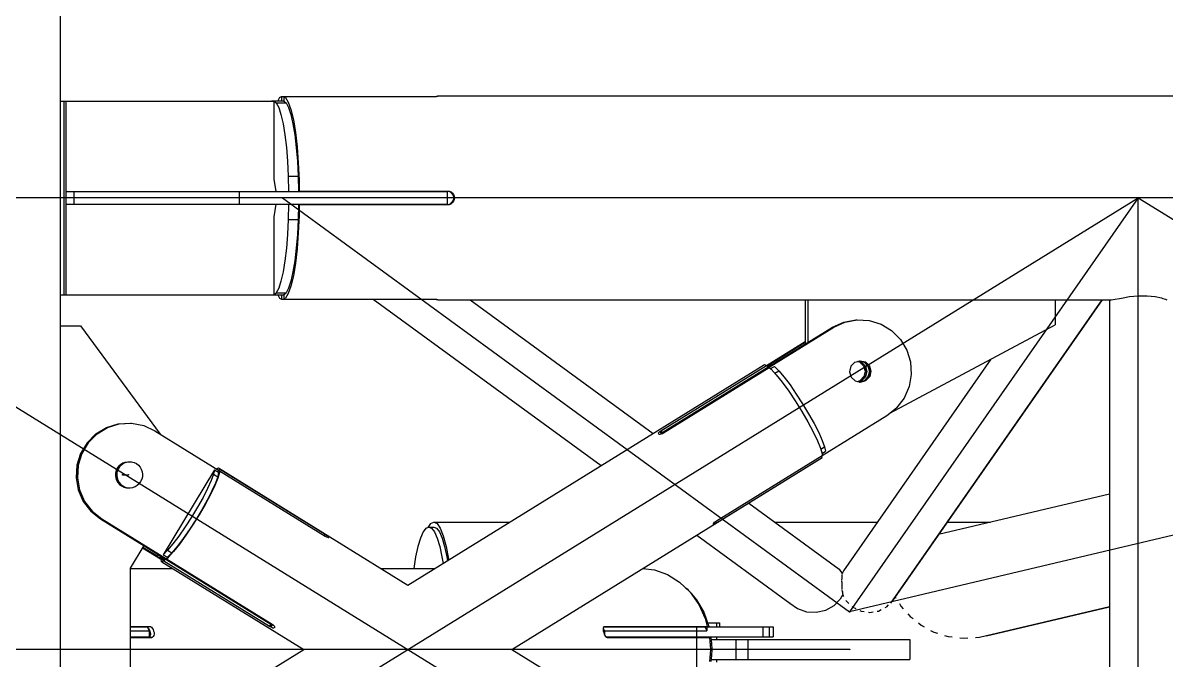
# Model space of a CAD drawing. Header units: millimetres. Extents: x 150209.93 to 150215.05, y 136675.65 to 136679.93.
# Drawn here: x 150213.62823 to 150213.67378, y 136677.7944 to 136677.81981 of the extents above; entities that cross this region are included whole.
import ezdxf

# ---------------------------------------------------------------- set-up
doc = ezdxf.new("R2010")
doc.units = ezdxf.units.MM
doc.header["$LTSCALE"] = 0.25
doc.linetypes.add('CENTER', pattern=[50.8, 31.75, -6.35, 6.35, -6.35])
doc.linetypes.add('XKITLINE00', pattern=[0])

# ---------------------------------------------------------------- blocks, each defined once
blk = doc.blocks.new('çatıı')
at = {"color": 8, "linetype": 'XKITLINE00'}
for p, q in [((23506.2, 11020.27), (23506.2, 10620.27)), ((23548.29, 10929.57), (23548.36, 10929.63)), ((23548.29, 10929.57), (23548.36, 10929.63)), ((23548.36, 10929.63), (23548.36, 10929.57)), ((23548.36, 10929.63), (23548.77, 10929.63)), ((23548.36, 10929.63), (23548.36, 10929.57)), ((23548.36, 10929.63), (23548.77, 10929.63)), ((23548.77, 10929.63), (23550.74, 10929.63)), ((23548.77, 10929.63), (23548.77, 10914.02)), ((23548.77, 10929.63), (23549.27, 10929.19)), ((23548.77, 10929.63), (23550.74, 10929.63)), ((23548.77, 10929.63), (23548.77, 10914.02)), ((23548.77, 10929.63), (23549.27, 10929.19)), ((23549.95, 10930.27), (23549.57, 10929.63)), ((23549.95, 10930.27), (23550.31, 10930.46)), ((23550.31, 10930.46), (23550.76, 10930.46)), ((23550.31, 10930.46), (23550.31, 10929.63)), ((23550.74, 10929.63), (23551.24, 10929.19)), ((23550.74, 10929.63), (23551.24, 10929.19)), ((23550.76, 10930.46), (23580.35, 10930.46)), ((23550.76, 10930.46), (23551.11, 10930.27)), ((23550.76, 10930.46), (23550.76, 10929.62)), ((23551.11, 10930.27), (23551.67, 10929.35)), ((23580.35, 10930.46), (23580.68, 10930.46)), ((23580.6, 10930.47), (23580.91, 10930.49)), ((23580.68, 10930.46), (23580.98, 10930.47)), ((23580.91, 10930.49), (23581.17, 10930.52)), ((23580.98, 10930.47), (23581.22, 10930.49)), ((23581.17, 10930.52), (23581.35, 10930.54)), ((23581.22, 10930.49), (23581.39, 10930.52)), ((23581.35, 10930.54), (23581.46, 10930.57)), ((23581.39, 10930.52), (23581.47, 10930.54)), ((23581.46, 10930.57), (23581.47, 10930.54)), ((23581.46, 10930.57), (24815.89, 10930.57)), ((23506.2, 10929.57), (23506.93, 10929.57)), ((23506.93, 10929.57), (23506.93, 10890.97)), ((23506.93, 10929.57), (23507.34, 10929.57)), ((23506.93, 10929.57), (23506.93, 10890.97)), ((23506.93, 10929.57), (23548.77, 10929.57)), ((23507.34, 10929.57), (23507.34, 10890.97)), ((23507.34, 10929.57), (23548.77, 10929.57)), ((23507.34, 10929.57), (23507.34, 10890.97)), ((23549.27, 10929.19), (23551.24, 10929.19)), ((23549.27, 10929.19), (23549.76, 10928.26)), ((23549.27, 10929.19), (23551.24, 10929.19)), ((23549.27, 10929.19), (23549.76, 10928.26)), ((23549.76, 10928.26), (23550.21, 10926.86)), ((23549.76, 10928.26), (23550.21, 10926.86)), ((23551.24, 10929.19), (23551.73, 10928.26)), ((23551.24, 10929.19), (23551.73, 10928.26)), ((23551.67, 10929.35), (23552.2, 10927.85)), ((23551.73, 10928.26), (23552.19, 10926.86)), ((23551.73, 10928.26), (23552.19, 10926.86)), ((23552.2, 10927.85), (23552.68, 10925.83)), ((23550.21, 10926.86), (23550.63, 10925.05)), ((23550.21, 10926.86), (23550.63, 10925.05)), ((23550.63, 10925.05), (23550.99, 10922.85)), ((23550.63, 10925.05), (23550.99, 10922.85)), ((23552.19, 10926.86), (23552.6, 10925.05)), ((23552.19, 10926.86), (23552.6, 10925.05)), ((23552.6, 10925.05), (23552.96, 10922.85)), ((23552.6, 10925.05), (23552.96, 10922.85)), ((23552.68, 10925.83), (23553.09, 10923.32)), ((23550.99, 10922.85), (23551.29, 10920.33)), ((23550.99, 10922.85), (23551.29, 10920.33)), ((23552.96, 10922.85), (23553.26, 10920.33)), ((23552.96, 10922.85), (23553.26, 10920.33)), ((23553.09, 10923.32), (23553.42, 10920.42)), ((23551.29, 10920.33), (23551.52, 10917.56)), ((23551.29, 10920.33), (23551.52, 10917.56)), ((23553.26, 10920.33), (23553.49, 10917.56)), ((23553.26, 10920.33), (23553.49, 10917.56)), ((23553.42, 10920.42), (23553.67, 10917.22)), ((23551.52, 10917.56), (23551.67, 10914.6)), ((23551.52, 10917.56), (23551.67, 10914.6)), ((23553.49, 10917.56), (23553.64, 10914.6)), ((23553.49, 10917.56), (23553.64, 10914.6)), ((23553.67, 10917.22), (23553.82, 10913.8)), ((23548.77, 10914.02), (23549.18, 10911.52)), ((23548.77, 10914.02), (23549.18, 10911.52)), ((23551.67, 10914.6), (23553.64, 10914.6)), ((23551.67, 10914.6), (23551.74, 10911.52)), ((23551.67, 10914.6), (23553.64, 10914.6)), ((23551.67, 10914.6), (23551.74, 10911.52)), ((23553.64, 10914.6), (23553.72, 10911.52)), ((23553.64, 10914.6), (23553.72, 10911.52)), ((23553.82, 10913.8), (23553.85, 10911.62)), ((23507.34, 10911.52), (23551.73, 10911.52)), ((23507.34, 10911.52), (23507.34, 10909.02)), ((23507.34, 10911.52), (23551.73, 10911.52)), ((23507.34, 10911.52), (23507.34, 10909.02)), ((23508.98, 10911.52), (23508.98, 10909.02)), ((23508.98, 10911.52), (23508.98, 10909.02)), ((23541.87, 10911.52), (23541.87, 10909.02)), ((23541.87, 10911.52), (23541.87, 10909.02)), ((23551.73, 10911.52), (23553.72, 10911.52)), ((23551.73, 10911.52), (23553.72, 10911.52)), ((23553.71, 10911.62), (23583.44, 10911.62)), ((23553.72, 10911.52), (23583.3, 10911.52)), ((23553.72, 10911.52), (23583.3, 10911.52)), ((23555.47, 10911.62), (23555.5, 10911.52)), ((23555.87, 10911.62), (23555.9, 10911.52)), ((23580.33, 10911.62), (23580.33, 10911.52)), ((23580.33, 10911.62), (23580.33, 10911.52)), ((23583.25, 10911.62), (23583.59, 10911.58)), ((23583.3, 10911.52), (23583.3, 10909.02)), ((23583.3, 10911.52), (23583.3, 10909.02)), ((23583.44, 10911.62), (23583.79, 10911.58)), ((23583.59, 10911.58), (23583.79, 10911.58)), ((23583.59, 10911.58), (23583.92, 10911.44)), ((23583.79, 10911.58), (23584.11, 10911.44)), ((23583.92, 10911.44), (23584.2, 10911.23)), ((23584.11, 10911.44), (23584.39, 10911.23)), ((23583.59, 10908.97), (23583.92, 10909.11)), ((23583.79, 10908.97), (23584.11, 10909.11)), ((23583.92, 10909.11), (23584.2, 10909.32)), ((23584.11, 10909.11), (23584.39, 10909.32)), ((23584.2, 10911.23), (23584.41, 10910.95)), ((23584.41, 10909.6), (23584.2, 10909.32)), ((23584.39, 10911.23), (23584.61, 10910.95)), ((23584.61, 10909.6), (23584.39, 10909.32)), ((23584.41, 10910.95), (23584.55, 10910.62)), ((23584.55, 10909.93), (23584.41, 10909.6)), ((23584.55, 10910.62), (23584.6, 10910.27)), ((23584.6, 10910.27), (23584.55, 10909.93)), ((23584.61, 10910.95), (23584.74, 10910.62)), ((23584.74, 10909.93), (23584.61, 10909.6)), ((23584.74, 10910.62), (23584.79, 10910.27)), ((23584.79, 10910.27), (23584.74, 10909.93)), ((23507.34, 10909.02), (23551.73, 10909.02)), ((23507.34, 10909.02), (23551.73, 10909.02)), ((23549.18, 10909.02), (23548.77, 10906.52)), ((23549.18, 10909.02), (23548.77, 10906.52)), ((23551.74, 10909.02), (23551.67, 10905.95)), ((23551.74, 10909.02), (23551.67, 10905.95)), ((23551.73, 10909.02), (23551.74, 10909.02)), ((23551.73, 10909.02), (23551.74, 10909.02)), ((23551.74, 10909.02), (23553.72, 10909.02)), ((23551.74, 10909.02), (23553.72, 10909.02)), ((23553.72, 10909.02), (23553.64, 10905.95)), ((23553.72, 10909.02), (23553.64, 10905.95)), ((23553.71, 10908.92), (23583.44, 10908.92)), ((23553.72, 10909.02), (23583.3, 10909.02)), ((23553.72, 10909.02), (23583.3, 10909.02)), ((23553.85, 10908.92), (23553.82, 10906.75)), ((23555.32, 10909.02), (23555.29, 10908.92)), ((23555.71, 10909.02), (23555.68, 10908.92)), ((23580.33, 10909.02), (23580.33, 10908.92)), ((23580.33, 10909.02), (23580.33, 10908.92)), ((23583.25, 10908.92), (23583.59, 10908.97)), ((23583.44, 10908.92), (23583.79, 10908.97)), ((23583.59, 10908.97), (23583.79, 10908.97)), ((23548.77, 10906.52), (23548.77, 10890.92)), ((23548.77, 10906.52), (23548.77, 10890.92)), ((23551.67, 10905.95), (23551.52, 10902.99)), ((23551.67, 10905.95), (23551.52, 10902.99)), ((23551.67, 10905.95), (23553.64, 10905.95)), ((23551.67, 10905.95), (23553.64, 10905.95)), ((23553.64, 10905.95), (23553.49, 10902.99)), ((23553.64, 10905.95), (23553.49, 10902.99)), ((23553.82, 10906.75), (23553.67, 10903.33)), ((23551.52, 10902.99), (23551.29, 10900.22)), ((23551.52, 10902.99), (23551.29, 10900.22)), ((23553.49, 10902.99), (23553.26, 10900.22)), ((23553.49, 10902.99), (23553.26, 10900.22)), ((23553.67, 10903.33), (23553.42, 10900.12)), ((23551.29, 10900.22), (23550.99, 10897.7)), ((23551.29, 10900.22), (23550.99, 10897.7)), ((23553.26, 10900.22), (23552.96, 10897.7)), ((23553.26, 10900.22), (23552.96, 10897.7)), ((23553.42, 10900.12), (23553.09, 10897.23)), ((23550.63, 10895.5), (23550.21, 10893.69)), ((23550.63, 10895.5), (23550.21, 10893.69)), ((23550.99, 10897.7), (23550.63, 10895.5)), ((23550.99, 10897.7), (23550.63, 10895.5)), ((23552.6, 10895.5), (23552.19, 10893.69)), ((23552.6, 10895.5), (23552.19, 10893.69)), ((23552.96, 10897.7), (23552.6, 10895.5)), ((23552.96, 10897.7), (23552.6, 10895.5)), ((23553.09, 10897.23), (23552.68, 10894.72)), ((23550.21, 10893.69), (23549.76, 10892.29)), ((23550.21, 10893.69), (23549.76, 10892.29)), ((23552.19, 10893.69), (23551.73, 10892.29)), ((23552.19, 10893.69), (23551.73, 10892.29)), ((23552.68, 10894.72), (23552.2, 10892.69)), ((23506.2, 10890.97), (23506.93, 10890.97)), ((23506.93, 10890.97), (23507.34, 10890.97)), ((23506.93, 10890.97), (23548.77, 10890.97)), ((23507.34, 10890.97), (23548.77, 10890.97)), ((23548.29, 10890.97), (23548.36, 10890.92)), ((23548.29, 10890.97), (23548.36, 10890.92)), ((23548.36, 10890.97), (23548.36, 10890.92)), ((23548.36, 10890.97), (23548.36, 10890.92)), ((23548.36, 10890.92), (23548.77, 10890.92)), ((23548.36, 10890.92), (23548.77, 10890.92)), ((23548.77, 10890.92), (23549.27, 10891.36)), ((23548.77, 10890.92), (23549.27, 10891.36)), ((23548.77, 10890.92), (23550.74, 10890.92)), ((23548.77, 10890.92), (23550.74, 10890.92)), ((23549.76, 10892.29), (23549.27, 10891.36)), ((23549.76, 10892.29), (23549.27, 10891.36)), ((23549.27, 10891.36), (23551.24, 10891.36)), ((23549.27, 10891.36), (23551.24, 10891.36)), ((23549.57, 10890.92), (23549.95, 10890.28)), ((23550.31, 10890.92), (23550.31, 10890.09)), ((23550.74, 10890.92), (23551.24, 10891.36)), ((23550.74, 10890.92), (23551.24, 10891.36)), ((23550.76, 10890.93), (23550.76, 10890.09)), ((23551.67, 10891.2), (23551.11, 10890.28)), ((23551.73, 10892.29), (23551.24, 10891.36)), ((23551.73, 10892.29), (23551.24, 10891.36)), ((23552.2, 10892.69), (23551.67, 10891.2)), ((23549.95, 10890.28), (23550.31, 10890.09)), ((23550.31, 10890.09), (23550.76, 10890.09)), ((23550.76, 10890.09), (23551.11, 10890.28)), ((23550.76, 10890.09), (23580.35, 10890.09)), ((23568.61, 10890.09), (23614.02, 10856.94)), ((23568.61, 10890.09), (23614.02, 10856.94)), ((23580.35, 10890.09), (23580.68, 10890.09)), ((23580.6, 10890.08), (23580.91, 10890.06)), ((23580.68, 10890.09), (23580.98, 10890.08)), ((23580.91, 10890.06), (23581.17, 10890.03)), ((23580.98, 10890.08), (23581.22, 10890.06)), ((23581.17, 10890.03), (23581.35, 10890.01)), ((23581.22, 10890.06), (23581.39, 10890.03)), ((23581.35, 10890.01), (23581.46, 10889.97)), ((23581.39, 10890.03), (23581.47, 10890.01)), ((23581.47, 10890.01), (23581.46, 10889.97)), ((23581.46, 10889.97), (23654.89, 10889.97)), ((23587.89, 10889.97), (23624.37, 10863.34)), ((23587.89, 10889.97), (23624.37, 10863.34)), ((23654.64, 10889.97), (23654.64, 10881.1)), ((23654.89, 10889.97), (23655.14, 10889.97)), ((23655.14, 10889.97), (23704.46, 10889.98)), ((23655.14, 10889.97), (23655.14, 10881.41)), ((23713.76, 10889.97), (23671.64, 10829.52)), ((23713.79, 10889.97), (23671.94, 10829.91)), ((23704.46, 10889.98), (23704.46, 10884.98)), ((23704.46, 10889.97), (23715.43, 10889.97)), ((23715.28, 10889.97), (23715.28, 10750.57)), ((23715.28, 10889.96), (23715.28, 10750.59)), ((23715.28, 10889.96), (23715.43, 10889.87)), ((23715.43, 10889.87), (23715.56, 10889.95)), ((23715.56, 10889.95), (23716.37, 10890.1)), ((23716.37, 10890.1), (23717.24, 10890.18)), ((23717.24, 10890.18), (23717.63, 10890.31)), ((23717.63, 10890.31), (23719.22, 10890.59)), ((23719.22, 10890.59), (23720.98, 10890.74)), ((23720.98, 10890.74), (23722.74, 10890.75)), ((23722.74, 10890.75), (23724.33, 10890.6)), ((23724.33, 10890.6), (23725.59, 10890.32)), ((23725.59, 10890.32), (23725.89, 10890.18)), ((23725.89, 10890.18), (23726.4, 10890.1)), ((23726.4, 10890.1), (23726.68, 10889.96)), ((23506.2, 10884.78), (23510.3, 10884.78)), ((23510.3, 10884.78), (23526.17, 10863.2)), ((23626.15, 10863.48), (23660.09, 10884.47)), ((23647.45, 10876.5), (23660.33, 10884.47)), ((23660.09, 10884.47), (23662.31, 10885.5)), ((23660.09, 10884.47), (23660.33, 10884.47)), ((23660.33, 10884.47), (23662.56, 10885.5)), ((23662.31, 10885.5), (23664.72, 10885.95)), ((23662.31, 10885.5), (23662.56, 10885.5)), ((23662.56, 10885.5), (23664.97, 10885.95)), ((23664.72, 10885.95), (23664.97, 10885.95)), ((23664.97, 10885.95), (23667.41, 10885.81)), ((23667.41, 10885.81), (23669.76, 10885.08)), ((23669.76, 10885.08), (23671.86, 10883.81)), ((23671.49, 10867.34), (23704.46, 10884.98)), ((23671.86, 10883.81), (23673.6, 10882.06)), ((23673.6, 10882.06), (23674.87, 10879.94)), ((23646.93, 10876.89), (23654.64, 10881.66)), ((23647.7, 10877.21), (23654.64, 10881.51)), ((23674.87, 10879.94), (23675.61, 10877.57)), ((23647.45, 10877.2), (23647.59, 10877.23)), ((23647.59, 10877.23), (23647.77, 10877.2)), ((23691.63, 10878.12), (23662.24, 10835.93)), ((23664.52, 10877.51), (23663.76, 10876.7)), ((23664.52, 10877.51), (23665.57, 10877.82)), ((23665.05, 10877.67), (23665.49, 10877.56)), ((23665.16, 10877.7), (23665.74, 10877.56)), ((23665.21, 10877.72), (23665.86, 10877.54)), ((23665.44, 10877.79), (23666.36, 10877.54)), ((23665.46, 10877.79), (23666.39, 10877.56)), ((23665.49, 10877.56), (23666.28, 10876.79)), ((23665.57, 10877.82), (23666.64, 10877.56)), ((23665.74, 10877.56), (23666.53, 10876.79)), ((23665.86, 10877.54), (23666.64, 10876.75)), ((23666.36, 10877.54), (23667.13, 10876.75)), ((23666.39, 10877.56), (23667.19, 10876.79)), ((23666.64, 10877.56), (23667.43, 10876.79)), ((23675.61, 10877.57), (23675.77, 10875.1)), ((23575.49, 10833.1), (23646.54, 10877.05)), ((23625.91, 10863.85), (23646.96, 10876.87)), ((23626.28, 10863.48), (23647.33, 10876.5)), ((23626.43, 10863.45), (23647.48, 10876.47)), ((23646.54, 10877.05), (23646.96, 10876.87)), ((23646.94, 10876.88), (23647.45, 10877.2)), ((23646.96, 10876.87), (23647.19, 10876.5)), ((23647.04, 10876.74), (23647.77, 10877.2)), ((23647.15, 10876.56), (23647.99, 10877.08)), ((23647.15, 10876.56), (23647.19, 10876.5)), ((23647.33, 10876.5), (23647.4, 10876.42)), ((23647.33, 10876.5), (23647.45, 10876.5)), ((23647.45, 10876.5), (23647.47, 10876.46)), ((23647.48, 10876.47), (23647.88, 10876.13)), ((23647.76, 10876.23), (23648.5, 10876.69)), ((23647.77, 10877.2), (23647.99, 10877.08)), ((23647.88, 10876.13), (23648.89, 10875.01)), ((23647.99, 10877.08), (23648.03, 10877.02)), ((23648.5, 10876.69), (23649.38, 10875.81)), ((23648.61, 10875.33), (23649.38, 10875.81)), ((23648.89, 10875.01), (23650.07, 10873.53)), ((23649.38, 10875.81), (23650.44, 10874.55)), ((23663.76, 10876.7), (23663.5, 10875.62)), ((23663.5, 10875.62), (23663.81, 10874.55)), ((23666.28, 10876.79), (23666.59, 10875.73)), ((23666.59, 10875.73), (23666.34, 10874.65)), ((23666.53, 10876.79), (23666.84, 10875.73)), ((23666.84, 10875.73), (23666.58, 10874.65)), ((23666.64, 10876.75), (23666.92, 10875.67)), ((23666.92, 10875.67), (23666.64, 10874.6)), ((23667.13, 10876.75), (23667.42, 10875.67)), ((23667.42, 10875.67), (23667.13, 10874.6)), ((23667.19, 10876.79), (23667.5, 10875.73)), ((23667.5, 10875.73), (23667.24, 10874.65)), ((23667.43, 10876.79), (23667.74, 10875.73)), ((23667.74, 10875.73), (23667.49, 10874.65)), ((23675.77, 10875.1), (23675.34, 10872.65)), ((23650.07, 10873.53), (23651.35, 10871.76)), ((23650.44, 10874.55), (23651.62, 10872.98)), ((23651.62, 10872.98), (23652.87, 10871.17)), ((23663.81, 10874.55), (23664.61, 10873.79)), ((23664.61, 10873.79), (23665.68, 10873.53)), ((23665.04, 10873.68), (23665.58, 10873.84)), ((23665.18, 10873.65), (23665.82, 10873.84)), ((23665.22, 10873.64), (23665.86, 10873.81)), ((23665.48, 10873.57), (23666.36, 10873.81)), ((23665.54, 10873.56), (23666.48, 10873.84)), ((23666.34, 10874.65), (23665.58, 10873.84)), ((23665.68, 10873.53), (23666.73, 10873.84)), ((23666.58, 10874.65), (23665.82, 10873.84)), ((23666.64, 10874.6), (23665.86, 10873.81)), ((23667.13, 10874.6), (23666.36, 10873.81)), ((23667.24, 10874.65), (23666.48, 10873.84)), ((23667.49, 10874.65), (23666.73, 10873.84)), ((23651.35, 10871.76), (23652.67, 10869.79)), ((23652.87, 10871.17), (23654.13, 10869.23)), ((23674.34, 10870.38), (23672.84, 10868.42)), ((23675.34, 10872.65), (23674.34, 10870.38)), ((23652.67, 10869.79), (23653.97, 10867.71)), ((23654.13, 10869.23), (23655.33, 10867.23)), ((23670.92, 10866.88), (23672.84, 10868.42)), ((23653.97, 10867.71), (23655.17, 10865.63)), ((23655.33, 10867.23), (23656.42, 10865.28)), ((23658.03, 10858.91), (23670.92, 10866.88)), ((23513.32, 10863.21), (23515.43, 10864.49)), ((23513.57, 10863.21), (23515.67, 10864.49)), ((23515.43, 10864.49), (23517.77, 10865.22)), ((23515.67, 10864.49), (23518.01, 10865.22)), ((23517.77, 10865.22), (23520.21, 10865.36)), ((23518.01, 10865.22), (23520.46, 10865.36)), ((23520.21, 10865.36), (23520.46, 10865.36)), ((23520.21, 10865.36), (23520.27, 10865.34)), ((23520.46, 10865.36), (23522.87, 10864.9)), ((23522.87, 10864.9), (23525.1, 10863.87)), ((23525.1, 10863.87), (23537.98, 10855.9)), ((23625.41, 10863.46), (23625.53, 10863.57)), ((23625.53, 10863.57), (23625.7, 10863.71)), ((23625.7, 10863.71), (23625.91, 10863.85)), ((23625.7, 10863.71), (23625.96, 10863.28)), ((23625.91, 10863.85), (23626.17, 10863.42)), ((23655.17, 10865.63), (23656.23, 10863.65)), ((23656.23, 10863.65), (23657.08, 10861.88)), ((23656.42, 10865.28), (23657.34, 10863.48)), ((23511.58, 10861.46), (23510.31, 10859.34)), ((23511.83, 10861.46), (23510.56, 10859.34)), ((23513.32, 10863.21), (23511.58, 10861.46)), ((23513.57, 10863.21), (23511.83, 10861.46)), ((23625.41, 10863.46), (23625.37, 10863.39)), ((23625.37, 10863.39), (23625.37, 10863.36)), ((23625.37, 10863.36), (23625.42, 10863.26)), ((23625.42, 10863.26), (23625.55, 10863.2)), ((23625.55, 10863.2), (23625.73, 10863.2)), ((23625.73, 10863.2), (23625.95, 10863.24)), ((23625.88, 10863.22), (23625.96, 10863.28)), ((23625.95, 10863.24), (23626.2, 10863.32)), ((23625.96, 10863.28), (23626.17, 10863.42)), ((23626.15, 10863.48), (23626.23, 10863.34)), ((23626.15, 10863.48), (23626.28, 10863.48)), ((23626.2, 10863.32), (23626.43, 10863.45)), ((23626.28, 10863.48), (23626.35, 10863.41)), ((23657.08, 10861.88), (23657.69, 10860.4)), ((23657.34, 10863.48), (23658.05, 10861.91)), ((23658.05, 10861.91), (23658.51, 10860.65)), ((23510.31, 10859.34), (23509.57, 10856.98)), ((23510.56, 10859.34), (23509.82, 10856.98)), ((23657.69, 10860.4), (23658.02, 10859.28)), ((23657.75, 10860.18), (23658.51, 10860.65)), ((23658, 10859.33), (23658.69, 10859.76)), ((23658.02, 10859.28), (23658.03, 10858.94)), ((23658.51, 10860.65), (23658.69, 10859.76)), ((23509.57, 10856.98), (23509.41, 10854.5)), ((23509.82, 10856.98), (23509.66, 10854.5)), ((23517.92, 10856.84), (23517.61, 10856.43)), ((23518.05, 10856.84), (23517.75, 10856.43)), ((23518.05, 10856.84), (23517.75, 10856.43)), ((23518.18, 10856.84), (23517.88, 10856.43)), ((23517.92, 10856.84), (23518.29, 10857.18)), ((23518.05, 10856.84), (23518.42, 10857.18)), ((23518.05, 10856.84), (23518.42, 10857.18)), ((23518.18, 10856.84), (23518.55, 10857.18)), ((23518.29, 10857.18), (23518.73, 10857.44)), ((23518.42, 10857.18), (23518.86, 10857.44)), ((23518.42, 10857.18), (23518.86, 10857.44)), ((23518.55, 10857.18), (23518.99, 10857.44)), ((23518.73, 10857.44), (23519.2, 10857.6)), ((23518.86, 10857.44), (23519.33, 10857.6)), ((23518.86, 10857.44), (23519.33, 10857.6)), ((23518.99, 10857.44), (23519.46, 10857.6)), ((23519.2, 10857.6), (23519.7, 10857.67)), ((23519.33, 10857.6), (23519.83, 10857.67)), ((23519.33, 10857.6), (23519.83, 10857.67)), ((23519.46, 10857.6), (23519.96, 10857.67)), ((23519.7, 10857.67), (23519.83, 10857.67)), ((23519.83, 10857.67), (23519.96, 10857.67)), ((23519.96, 10857.67), (23520.46, 10857.65)), ((23520.46, 10857.65), (23520.95, 10857.52)), ((23520.95, 10857.52), (23521.4, 10857.3)), ((23521.4, 10857.3), (23521.8, 10856.99)), ((23521.8, 10856.99), (23522.14, 10856.61)), ((23596.23, 10820.27), (23657.79, 10858.36)), ((23636.94, 10845.52), (23657.99, 10858.54)), ((23636.98, 10845.92), (23658.03, 10858.94)), ((23657.79, 10858.36), (23657.99, 10858.54)), ((23657.83, 10858.81), (23658.01, 10858.91)), ((23657.83, 10858.81), (23657.99, 10858.54)), ((23657.99, 10858.91), (23658.03, 10858.91)), ((23658.02, 10858.93), (23658.03, 10858.91)), ((23509.41, 10854.5), (23509.84, 10852.05)), ((23509.66, 10854.5), (23510.09, 10852.05)), ((23517.27, 10855.48), (23517.24, 10854.97)), ((23517.24, 10854.97), (23517.31, 10854.47)), ((23517.4, 10855.97), (23517.27, 10855.48)), ((23517.31, 10854.47), (23517.48, 10853.98)), ((23517.4, 10855.48), (23517.37, 10854.97)), ((23517.4, 10855.48), (23517.37, 10854.97)), ((23517.37, 10854.97), (23517.44, 10854.47)), ((23517.37, 10854.97), (23517.44, 10854.47)), ((23517.61, 10856.43), (23517.4, 10855.97)), ((23517.53, 10855.97), (23517.4, 10855.48)), ((23517.53, 10855.97), (23517.4, 10855.48)), ((23517.44, 10854.47), (23517.61, 10853.98)), ((23517.44, 10854.47), (23517.61, 10853.98)), ((23517.53, 10855.48), (23517.5, 10854.97)), ((23517.5, 10854.97), (23517.57, 10854.47)), ((23517.75, 10856.43), (23517.53, 10855.97)), ((23517.75, 10856.43), (23517.53, 10855.97)), ((23517.66, 10855.97), (23517.53, 10855.48)), ((23517.57, 10854.47), (23517.74, 10853.98)), ((23517.61, 10856.43), (23517.75, 10856.43)), ((23517.88, 10856.43), (23517.66, 10855.97)), ((23517.75, 10856.43), (23517.88, 10856.43)), ((23522.14, 10856.61), (23522.39, 10856.17)), ((23522.39, 10856.17), (23522.56, 10855.69)), ((23522.6, 10854.68), (23522.47, 10854.18)), ((23522.56, 10855.69), (23522.63, 10855.18)), ((23522.63, 10855.18), (23522.6, 10854.68)), ((23536.96, 10856.09), (23526.77, 10839.16)), ((23536.77, 10855.21), (23536.31, 10853.95)), ((23536.96, 10856.09), (23536.77, 10855.21)), ((23536.77, 10855.21), (23537.61, 10854.69)), ((23536.96, 10856.09), (23537.8, 10855.57)), ((23537.61, 10854.69), (23537.15, 10853.43)), ((23537.35, 10856.29), (23537.74, 10856.45)), ((23537.8, 10855.57), (23537.61, 10854.69)), ((23537.96, 10855.53), (23537.63, 10854.42)), ((23537.74, 10856.45), (23537.94, 10856.27)), ((23537.74, 10856.45), (23575.49, 10833.1)), ((23537.94, 10856.27), (23537.79, 10856.02)), ((23537.98, 10855.9), (23537.79, 10855.58)), ((23537.98, 10855.87), (23537.8, 10855.57)), ((23537.94, 10856.27), (23558.99, 10843.25)), ((23537.98, 10855.87), (23537.96, 10855.53)), ((23537.98, 10855.87), (23559.03, 10842.85)), ((23517.48, 10853.98), (23517.73, 10853.54)), ((23517.61, 10853.98), (23517.86, 10853.54)), ((23517.61, 10853.98), (23517.86, 10853.54)), ((23517.73, 10853.54), (23518.07, 10853.16)), ((23517.74, 10853.98), (23517.99, 10853.54)), ((23517.86, 10853.54), (23518.2, 10853.16)), ((23517.86, 10853.54), (23518.2, 10853.16)), ((23517.99, 10853.54), (23518.33, 10853.16)), ((23518.07, 10853.16), (23518.47, 10852.86)), ((23518.2, 10853.16), (23518.6, 10852.86)), ((23518.2, 10853.16), (23518.6, 10852.86)), ((23518.33, 10853.16), (23518.73, 10852.86)), ((23518.47, 10852.86), (23518.6, 10852.86)), ((23518.47, 10852.86), (23518.92, 10852.64)), ((23518.6, 10852.86), (23519.05, 10852.64)), ((23518.6, 10852.86), (23519.05, 10852.64)), ((23518.6, 10852.86), (23518.73, 10852.86)), ((23518.73, 10852.86), (23519.18, 10852.64)), ((23518.92, 10852.64), (23519.41, 10852.51)), ((23519.05, 10852.64), (23519.54, 10852.51)), ((23519.05, 10852.64), (23519.54, 10852.51)), ((23519.18, 10852.64), (23519.67, 10852.51)), ((23519.41, 10852.51), (23519.91, 10852.48)), ((23519.54, 10852.51), (23520.04, 10852.48)), ((23519.54, 10852.51), (23520.04, 10852.48)), ((23519.67, 10852.51), (23520.17, 10852.48)), ((23519.91, 10852.48), (23520.04, 10852.48)), ((23519.91, 10852.48), (23519.95, 10852.48)), ((23520.04, 10852.48), (23520.08, 10852.48)), ((23520.04, 10852.48), (23520.08, 10852.48)), ((23520.04, 10852.48), (23520.17, 10852.48)), ((23520.17, 10852.48), (23520.67, 10852.55)), ((23520.67, 10852.55), (23521.14, 10852.72)), ((23521.14, 10852.72), (23521.58, 10852.98)), ((23521.58, 10852.98), (23521.95, 10853.32)), ((23522.26, 10853.72), (23521.95, 10853.32)), ((23522.47, 10854.18), (23522.26, 10853.72)), ((23535.6, 10852.38), (23534.68, 10850.58)), ((23536.31, 10853.95), (23535.6, 10852.38)), ((23537.03, 10852.94), (23536.17, 10851.16)), ((23537.15, 10853.43), (23536.44, 10851.86)), ((23537.63, 10854.42), (23537.03, 10852.94)), ((23509.84, 10852.05), (23510.84, 10849.78)), ((23510.09, 10852.05), (23511.09, 10849.78)), ((23534.68, 10850.58), (23533.59, 10848.63)), ((23535.52, 10850.05), (23534.44, 10848.11)), ((23536.17, 10851.16), (23535.12, 10849.19)), ((23536.44, 10851.86), (23535.52, 10850.05)), ((23681.21, 10843.22), (23715.28, 10851.29)), ((23510.84, 10849.78), (23512.34, 10847.82)), ((23511.09, 10849.78), (23512.59, 10847.82)), ((23512.34, 10847.82), (23512.59, 10847.82)), ((23512.34, 10847.82), (23514.26, 10846.28)), ((23512.59, 10847.82), (23514.51, 10846.28)), ((23533.59, 10848.63), (23532.39, 10846.63)), ((23534.44, 10848.11), (23533.23, 10846.11)), ((23535.12, 10849.19), (23533.91, 10847.11)), ((23643.39, 10849.45), (23661.44, 10836.26)), ((23643.39, 10849.45), (23661.39, 10836.3)), ((23514.26, 10846.28), (23514.51, 10846.28)), ((23514.26, 10846.28), (23548.2, 10825.29)), ((23514.51, 10846.28), (23527.39, 10838.32)), ((23532.39, 10846.63), (23531.13, 10844.68)), ((23533.23, 10846.11), (23531.98, 10844.16)), ((23533.91, 10847.11), (23532.61, 10845.03)), ((23579.99, 10845.36), (23579.46, 10844.59)), ((23579.99, 10845.36), (23580.65, 10845.67)), ((23580.65, 10845.67), (23581.3, 10845.36)), ((23580.65, 10845.67), (23595.81, 10845.67)), ((23581.3, 10845.36), (23581.93, 10844.43)), ((23636.41, 10845.46), (23636.31, 10845.32)), ((23636.41, 10845.46), (23636.56, 10845.61)), ((23636.54, 10845.27), (23636.73, 10845.39)), ((23636.56, 10845.61), (23636.76, 10845.77)), ((23636.58, 10845.62), (23636.72, 10845.4)), ((23636.73, 10845.39), (23636.94, 10845.52)), ((23636.76, 10845.77), (23636.98, 10845.92)), ((23636.78, 10845.78), (23636.94, 10845.53)), ((23648.55, 10845.67), (23669.03, 10845.67)), ((23682.92, 10845.67), (23691.58, 10845.67)), ((23531.13, 10844.68), (23529.88, 10842.88)), ((23531.29, 10843.05), (23530.01, 10841.28)), ((23531.98, 10844.16), (23530.72, 10842.36)), ((23532.61, 10845.03), (23531.29, 10843.05)), ((23558.98, 10843.24), (23558.83, 10842.98)), ((23558.99, 10843.25), (23559.22, 10843.11)), ((23559.21, 10843.1), (23559.05, 10842.84)), ((23559.22, 10843.11), (23559.43, 10842.97)), ((23578.53, 10843.69), (23577.99, 10842.47)), ((23578.53, 10843.69), (23577.99, 10842.47)), ((23579.09, 10844.43), (23578.53, 10843.69)), ((23579.09, 10844.43), (23578.53, 10843.69)), ((23579.09, 10844.43), (23579.66, 10844.67)), ((23579.09, 10844.43), (23579.66, 10844.67)), ((23579.66, 10844.67), (23580.65, 10844.67)), ((23579.66, 10844.67), (23580.23, 10844.43)), ((23579.66, 10844.67), (23580.23, 10844.43)), ((23579.66, 10844.67), (23580.65, 10844.67)), ((23580.23, 10844.43), (23580.79, 10843.69)), ((23580.23, 10844.43), (23580.79, 10843.69)), ((23580.65, 10844.67), (23581.22, 10844.43)), ((23580.65, 10844.67), (23581.22, 10844.43)), ((23580.79, 10843.69), (23581.32, 10842.47)), ((23580.79, 10843.69), (23581.32, 10842.47)), ((23581.22, 10844.43), (23581.77, 10843.69)), ((23581.22, 10844.43), (23581.77, 10843.69)), ((23581.77, 10843.69), (23582.31, 10842.47)), ((23581.77, 10843.69), (23582.31, 10842.47)), ((23581.93, 10844.43), (23582.54, 10842.91)), ((23636.31, 10845.32), (23636.28, 10845.22)), ((23636.28, 10845.22), (23636.32, 10845.16)), ((23636.32, 10845.16), (23636.34, 10845.16)), ((23636.34, 10845.16), (23636.4, 10845.19)), ((23636.4, 10845.19), (23636.54, 10845.27)), ((23522.88, 10840.96), (23520.17, 10836.45)), ((23528.7, 10841.31), (23527.64, 10840.05)), ((23529.54, 10840.79), (23528.49, 10839.53)), ((23529.88, 10842.88), (23528.7, 10841.31)), ((23530.01, 10841.28), (23528.83, 10839.8)), ((23530.72, 10842.36), (23529.54, 10840.79)), ((23559.03, 10842.85), (23559.25, 10842.73)), ((23559.25, 10842.73), (23559.45, 10842.64)), ((23559.43, 10842.97), (23559.61, 10842.86)), ((23559.45, 10842.64), (23559.61, 10842.6)), ((23559.61, 10842.86), (23559.71, 10842.79)), ((23559.61, 10842.6), (23559.72, 10842.61)), ((23559.71, 10842.79), (23559.73, 10842.76)), ((23559.76, 10842.66), (23559.72, 10842.61)), ((23559.73, 10842.76), (23559.76, 10842.66)), ((23577.49, 10840.8), (23577.03, 10838.72)), ((23577.49, 10840.8), (23577.03, 10838.71)), ((23577.99, 10842.47), (23577.49, 10840.8)), ((23577.99, 10842.47), (23577.49, 10840.8)), ((23581.32, 10842.47), (23581.83, 10840.8)), ((23581.32, 10842.47), (23581.83, 10840.8)), ((23581.83, 10840.8), (23582.28, 10838.72)), ((23581.83, 10840.8), (23582.28, 10838.71)), ((23582.31, 10842.47), (23582.81, 10840.8)), ((23582.31, 10842.47), (23582.81, 10840.8)), ((23582.54, 10842.91), (23583.1, 10840.82)), ((23582.81, 10840.8), (23583.27, 10838.72)), ((23582.81, 10840.8), (23583.27, 10838.71)), ((23583.1, 10840.82), (23583.59, 10838.24)), ((23633.04, 10843.05), (23651.61, 10829.48)), ((23633.04, 10843.05), (23651.57, 10829.51)), ((23522.63, 10840.55), (23526.24, 10838.32)), ((23522.7, 10840.66), (23525.65, 10838.84)), ((23525.84, 10839.12), (23525.63, 10838.77)), ((23525.63, 10838.77), (23525.71, 10838.66)), ((23525.71, 10838.66), (23526.56, 10838.14)), ((23525.71, 10838.66), (23525.85, 10838.62)), ((23525.85, 10838.62), (23526.03, 10838.66)), ((23526.03, 10838.66), (23526.25, 10838.77)), ((23526.03, 10838.66), (23526.87, 10838.14)), ((23526.29, 10838.84), (23526.25, 10838.77)), ((23526.25, 10838.77), (23527.09, 10838.25)), ((23527.64, 10840.05), (23526.77, 10839.16)), ((23526.77, 10839.16), (23527.61, 10838.64)), ((23527.6, 10838.65), (23527.39, 10838.32)), ((23527.43, 10838.34), (23527.82, 10838.69)), ((23527.61, 10838.64), (23527.43, 10838.34)), ((23528.49, 10839.53), (23527.61, 10838.64)), ((23527.64, 10840.05), (23528.49, 10839.53)), ((23528.83, 10839.8), (23527.82, 10838.69)), ((23577.03, 10838.72), (23576.66, 10836.42)), ((23577.03, 10838.71), (23576.66, 10836.42)), ((23582.28, 10838.72), (23582.49, 10837.43)), ((23582.28, 10838.71), (23582.49, 10837.43)), ((23583.27, 10838.72), (23583.39, 10837.99)), ((23583.27, 10838.71), (23583.39, 10837.99)), ((23520.17, 10836.45), (23520.17, 10800.27)), ((23520.17, 10836.42), (23528.64, 10836.42)), ((23520.17, 10836.42), (23528.64, 10836.42)), ((23526.24, 10838.32), (23526.27, 10838.32)), ((23526.44, 10838.21), (23526.28, 10837.94)), ((23526.28, 10837.94), (23526.49, 10837.76)), ((23526.49, 10837.76), (23526.91, 10837.94)), ((23526.49, 10837.76), (23554.75, 10820.27)), ((23526.56, 10838.14), (23526.69, 10838.1)), ((23526.69, 10838.1), (23526.87, 10838.14)), ((23526.87, 10838.14), (23527.09, 10838.25)), ((23527.13, 10838.32), (23526.91, 10837.94)), ((23526.91, 10837.94), (23547.96, 10824.92)), ((23527.13, 10838.32), (23527.09, 10838.25)), ((23527.28, 10838.32), (23548.33, 10825.29)), ((23527.28, 10838.32), (23527.39, 10838.32)), ((23527.43, 10838.34), (23548.48, 10825.32)), ((23570.12, 10836.42), (23580.86, 10836.42)), ((23570.12, 10836.42), (23580.86, 10836.42)), ((23583.59, 10838.24), (23583.61, 10838.13)), ((23622.27, 10836.38), (23624.6, 10836.11)), ((23622.27, 10836.38), (23624.6, 10836.11)), ((23661.39, 10836.3), (23662, 10835.4)), ((23624.6, 10836.11), (23627.21, 10835.2)), ((23624.6, 10836.11), (23627.21, 10835.2)), ((23627.21, 10835.2), (23629.61, 10833.7)), ((23627.21, 10835.2), (23629.61, 10833.7)), ((23661.87, 10833.96), (23661.87, 10833.94)), ((23661.87, 10833.94), (23661.9, 10833.72)), ((23661.91, 10834.43), (23661.88, 10834.05)), ((23661.92, 10835.21), (23661.94, 10835.07)), ((23661.93, 10835.21), (23661.92, 10835.21)), ((23661.93, 10834.99), (23661.93, 10834.46)), ((23661.96, 10835.1), (23661.94, 10835.02)), ((23662.02, 10835.43), (23661.95, 10835.26)), ((23662.05, 10835.52), (23662.04, 10835.46)), ((23662.24, 10835.93), (23662.05, 10835.52)), ((23629.61, 10833.7), (23631.72, 10831.69)), ((23629.61, 10833.7), (23631.72, 10831.69)), ((23630.81, 10832.56), (23631.11, 10832.33)), ((23630.81, 10832.56), (23631.11, 10832.33)), ((23631.11, 10832.33), (23631.38, 10832.01)), ((23631.11, 10832.33), (23631.38, 10832.01)), ((23631.72, 10831.69), (23633.44, 10829.25)), ((23631.72, 10831.69), (23633.44, 10829.25)), ((23661.92, 10833.74), (23661.92, 10833.55)), ((23661.92, 10833.55), (23661.97, 10832.82)), ((23661.94, 10833.23), (23661.97, 10832.23)), ((23661.97, 10832.1), (23661.97, 10832.07)), ((23661.97, 10832.07), (23662.06, 10831.63)), ((23662.05, 10831.82), (23662.07, 10831.55)), ((23631.97, 10831.33), (23632.96, 10830.19)), ((23631.97, 10831.33), (23632.96, 10830.19)), ((23632.96, 10830.19), (23634.42, 10827.67)), ((23632.96, 10830.19), (23634.42, 10827.67)), ((23651.55, 10829.55), (23651.57, 10829.51)), ((23651.57, 10829.51), (23653.08, 10828.42)), ((23661.26, 10829.94), (23660.38, 10829)), ((23661.26, 10829.94), (23661.63, 10830.3)), ((23662.11, 10831.22), (23661.63, 10830.3)), ((23662.07, 10831.55), (23662.14, 10831)), ((23662.11, 10831.2), (23662.13, 10831.02)), ((23662.14, 10831), (23662.26, 10830.81)), ((23662.72, 10830.08), (23662.82, 10829.94)), ((23662.82, 10829.94), (23662.85, 10829.88)), ((23662.85, 10829.88), (23663.33, 10829.44)), ((23671.94, 10829.91), (23671.86, 10829.83)), ((23672.54, 10830.77), (23672.72, 10830.52)), ((23673.42, 10829.43), (23673.72, 10828.88)), ((23633.44, 10829.25), (23634.73, 10826.46)), ((23633.44, 10829.25), (23634.73, 10826.46)), ((23634.17, 10827.67), (23634.42, 10827.67)), ((23634.17, 10827.67), (23634.42, 10827.67)), ((23634.42, 10827.67), (23635.43, 10824.87)), ((23634.42, 10827.67), (23635.43, 10824.87)), ((23653.08, 10828.42), (23654.9, 10827.79)), ((23654.9, 10827.79), (23656.85, 10827.68)), ((23656.85, 10827.68), (23658.74, 10828.09)), ((23658.74, 10828.09), (23660.38, 10829)), ((23663.98, 10828.85), (23664.16, 10828.68)), ((23664.16, 10828.68), (23664.75, 10828.4)), ((23665.55, 10828.02), (23665.77, 10827.91)), ((23665.77, 10827.91), (23666.41, 10827.82)), ((23667.28, 10827.69), (23667.52, 10827.65)), ((23667.52, 10827.65), (23668.15, 10827.75)), ((23669.01, 10827.89), (23669.24, 10827.93)), ((23669.24, 10827.93), (23669.8, 10828.21)), ((23670.56, 10828.6), (23670.77, 10828.71)), ((23671.2, 10829.15), (23670.77, 10828.71)), ((23673.72, 10828.88), (23674.18, 10828.36)), ((23675.08, 10827.36), (23675.53, 10826.85)), ((23689.35, 10822.71), (23715.28, 10828.85)), ((23690.78, 10822.98), (23715.28, 10828.78)), ((23520.17, 10824.87), (23524.05, 10824.87)), ((23520.17, 10824.87), (23524.05, 10824.87)), ((23523.3, 10824.87), (23523.47, 10824.83)), ((23523.3, 10824.87), (23523.47, 10824.83)), ((23524.05, 10824.87), (23524.22, 10824.83)), ((23524.05, 10824.87), (23524.22, 10824.83)), ((23548.19, 10825.3), (23547.96, 10824.92)), ((23547.96, 10824.92), (23548.19, 10824.79)), ((23548.45, 10825.22), (23548.19, 10824.79)), ((23548.2, 10825.29), (23548.33, 10825.29)), ((23548.31, 10825.29), (23548.45, 10825.22)), ((23548.4, 10825.37), (23548.33, 10825.29)), ((23548.45, 10825.22), (23548.67, 10825.1)), ((23548.48, 10825.32), (23548.68, 10825.17)), ((23548.67, 10825.1), (23548.8, 10825.05)), ((23548.68, 10825.17), (23548.84, 10825.01)), ((23548.84, 10825.01), (23548.94, 10824.86)), ((23548.94, 10824.86), (23548.96, 10824.72)), ((23614.59, 10824.83), (23614.73, 10824.87)), ((23614.59, 10824.83), (23614.73, 10824.87)), ((23614.73, 10824.87), (23635.14, 10824.87)), ((23614.73, 10824.87), (23635.14, 10824.87)), ((23628.44, 10824.87), (23628.44, 10824.77)), ((23630.67, 10824.87), (23630.67, 10824.77)), ((23634.73, 10826.46), (23635.14, 10824.87)), ((23634.73, 10826.46), (23635.14, 10824.87)), ((23635.14, 10824.87), (23635.43, 10824.87)), ((23635.14, 10824.87), (23635.43, 10824.87)), ((23635.18, 10825.57), (23637.5, 10825.57)), ((23636.97, 10825.57), (23636.97, 10824.77)), ((23637.5, 10825.57), (23637.6, 10825.57)), ((23637.6, 10825.57), (23637.6, 10824.77)), ((23675.53, 10826.85), (23676.13, 10826.42)), ((23677.2, 10825.55), (23677.72, 10825.1)), ((23677.72, 10825.1), (23678.36, 10824.76)), ((23520.17, 10824.77), (23523.56, 10824.77)), ((23520.17, 10824.77), (23523.56, 10824.77)), ((23520.17, 10823.97), (23523.96, 10823.97)), ((23520.17, 10823.97), (23523.96, 10823.97)), ((23520.17, 10822.77), (23523.96, 10822.77)), ((23520.17, 10822.77), (23523.96, 10822.77)), ((23520.17, 10822.67), (23524.49, 10822.67)), ((23520.17, 10822.67), (23524.49, 10822.67)), ((23523.47, 10824.83), (23524.22, 10824.83)), ((23523.47, 10824.83), (23523.54, 10824.77)), ((23523.47, 10824.83), (23524.22, 10824.83)), ((23523.47, 10824.83), (23523.54, 10824.77)), ((23523.56, 10824.77), (23523.96, 10823.97)), ((23523.56, 10824.77), (23523.96, 10823.97)), ((23523.57, 10824.75), (23523.64, 10824.7)), ((23523.57, 10824.75), (23523.64, 10824.7)), ((23523.64, 10824.7), (23523.82, 10824.5)), ((23523.64, 10824.7), (23523.82, 10824.5)), ((23523.77, 10822.67), (23523.92, 10822.72)), ((23523.77, 10822.67), (23523.92, 10822.72)), ((23523.82, 10824.5), (23523.97, 10824.23)), ((23523.82, 10824.5), (23523.97, 10824.23)), ((23523.92, 10822.72), (23524.05, 10822.85)), ((23523.92, 10822.72), (23524.05, 10822.85)), ((23523.92, 10822.72), (23524.64, 10822.72)), ((23523.92, 10822.72), (23524.64, 10822.72)), ((23523.96, 10823.97), (23523.96, 10822.77)), ((23523.96, 10823.97), (23523.96, 10822.77)), ((23523.97, 10824.23), (23524.1, 10823.93)), ((23523.97, 10824.23), (23524.1, 10823.93)), ((23524.16, 10823.05), (23524.05, 10822.85)), ((23524.16, 10823.05), (23524.05, 10822.85)), ((23524.1, 10823.93), (23524.18, 10823.62)), ((23524.1, 10823.93), (23524.18, 10823.62)), ((23524.21, 10823.26), (23524.16, 10823.05)), ((23524.21, 10823.26), (23524.16, 10823.05)), ((23524.18, 10823.62), (23524.21, 10823.32)), ((23524.18, 10823.62), (23524.21, 10823.32)), ((23524.21, 10823.32), (23524.21, 10823.26)), ((23524.21, 10823.32), (23524.21, 10823.26)), ((23524.22, 10824.83), (23524.4, 10824.7)), ((23524.22, 10824.83), (23524.4, 10824.7)), ((23524.4, 10824.7), (23524.57, 10824.5)), ((23524.4, 10824.7), (23524.57, 10824.5)), ((23524.49, 10822.67), (23524.64, 10822.72)), ((23524.49, 10822.67), (23524.64, 10822.72)), ((23524.57, 10824.5), (23524.72, 10824.23)), ((23524.57, 10824.5), (23524.72, 10824.23)), ((23524.64, 10822.72), (23524.78, 10822.85)), ((23524.64, 10822.72), (23524.78, 10822.85)), ((23524.72, 10824.23), (23524.85, 10823.93)), ((23524.72, 10824.23), (23524.85, 10823.93)), ((23524.88, 10823.05), (23524.78, 10822.85)), ((23524.88, 10823.05), (23524.78, 10822.85)), ((23524.85, 10823.93), (23524.93, 10823.62)), ((23524.85, 10823.93), (23524.93, 10823.62)), ((23524.94, 10823.32), (23524.88, 10823.05)), ((23524.94, 10823.32), (23524.88, 10823.05)), ((23524.93, 10823.62), (23524.95, 10823.43)), ((23524.93, 10823.62), (23524.95, 10823.43)), ((23524.95, 10823.43), (23524.94, 10823.32)), ((23524.95, 10823.43), (23524.94, 10823.32)), ((23548.19, 10824.79), (23548.42, 10824.68)), ((23548.42, 10824.68), (23548.62, 10824.6)), ((23548.62, 10824.6), (23548.74, 10824.57)), ((23548.74, 10824.57), (23548.78, 10824.57)), ((23548.78, 10824.57), (23548.9, 10824.62)), ((23548.96, 10824.72), (23548.9, 10824.62)), ((23614.41, 10824.5), (23614.39, 10824.23)), ((23614.41, 10824.5), (23614.39, 10824.23)), ((23614.39, 10824.23), (23614.42, 10823.93)), ((23614.39, 10824.23), (23614.42, 10823.93)), ((23614.48, 10824.7), (23614.41, 10824.5)), ((23614.48, 10824.7), (23614.41, 10824.5)), ((23614.41, 10824.46), (23614.65, 10823.97)), ((23614.41, 10824.46), (23614.65, 10823.97)), ((23614.42, 10823.93), (23614.51, 10823.62)), ((23614.42, 10823.93), (23614.51, 10823.62)), ((23614.59, 10824.83), (23614.48, 10824.7)), ((23614.59, 10824.83), (23614.48, 10824.7)), ((23614.51, 10823.62), (23614.59, 10823.43)), ((23614.51, 10823.62), (23614.59, 10823.43)), ((23614.54, 10824.77), (23648.29, 10824.77)), ((23614.54, 10824.77), (23648.29, 10824.77)), ((23614.59, 10823.43), (23614.61, 10823.32)), ((23614.59, 10823.43), (23614.61, 10823.32)), ((23614.61, 10823.32), (23614.72, 10823.05)), ((23614.61, 10823.32), (23614.72, 10823.05)), ((23614.65, 10823.97), (23635.05, 10823.97)), ((23614.65, 10823.97), (23614.65, 10823.23)), ((23614.65, 10823.97), (23635.05, 10823.97)), ((23614.65, 10823.97), (23614.65, 10823.23)), ((23614.72, 10823.05), (23614.86, 10822.85)), ((23614.72, 10823.05), (23614.86, 10822.85)), ((23614.86, 10822.85), (23615.01, 10822.72)), ((23614.86, 10822.85), (23615.01, 10822.72)), ((23614.95, 10822.77), (23648.29, 10822.77)), ((23614.95, 10822.77), (23648.29, 10822.77)), ((23615.01, 10822.72), (23615.18, 10822.67)), ((23615.01, 10822.72), (23615.18, 10822.67)), ((23615.18, 10822.67), (23635.58, 10822.67)), ((23615.18, 10822.67), (23635.58, 10822.67)), ((23629.06, 10822.77), (23629.06, 10822.67)), ((23634.66, 10824.77), (23635.05, 10823.97)), ((23634.66, 10824.77), (23635.05, 10823.97)), ((23635.05, 10824.77), (23635.05, 10823.97)), ((23635.05, 10824.77), (23635.05, 10823.97)), ((23635.58, 10822.67), (23635.87, 10822.67)), ((23635.58, 10822.67), (23635.78, 10820.27)), ((23635.58, 10822.67), (23635.78, 10820.27)), ((23635.58, 10822.67), (23635.87, 10822.67)), ((23635.87, 10822.67), (23635.99, 10821.48)), ((23635.87, 10822.67), (23635.99, 10821.48)), ((23636.97, 10822.77), (23636.97, 10822.27)), ((23646.17, 10824.77), (23646.17, 10822.77)), ((23646.17, 10824.77), (23646.17, 10822.77)), ((23647.44, 10824.77), (23647.44, 10822.77)), ((23647.44, 10824.77), (23647.44, 10822.77)), ((23648.29, 10824.77), (23648.29, 10822.77)), ((23648.29, 10824.77), (23648.29, 10822.77)), ((23679.63, 10824.08), (23680.26, 10823.74)), ((23680.26, 10823.74), (23680.99, 10823.52)), ((23682.42, 10823.08), (23683.14, 10822.87)), ((23683.14, 10822.87), (23683.92, 10822.78)), ((23685.45, 10822.6), (23686.22, 10822.51)), ((23686.22, 10822.51), (23687.01, 10822.56)), ((23688.57, 10822.66), (23689.35, 10822.71)), ((23635.68, 10821.48), (23635.99, 10821.48)), ((23635.68, 10821.48), (23635.99, 10821.48)), ((23635.91, 10822.27), (23638.17, 10822.27)), ((23635.91, 10822.27), (23638.17, 10822.27)), ((23635.99, 10821.48), (23636.03, 10820.27)), ((23635.99, 10821.48), (23636.03, 10820.27)), ((23638.17, 10822.27), (23675.49, 10822.27)), ((23638.17, 10822.27), (23675.49, 10822.27)), ((23640.85, 10822.27), (23640.85, 10818.27)), ((23640.85, 10822.27), (23640.85, 10818.27)), ((23643.23, 10822.27), (23643.23, 10818.27)), ((23643.23, 10822.27), (23643.23, 10818.27)), ((23675.49, 10822.27), (23675.49, 10818.27)), ((23675.49, 10822.27), (23675.49, 10818.27)), ((23526.49, 10802.79), (23554.75, 10820.27)), ((23596.23, 10820.27), (23657.79, 10782.19)), ((23635.78, 10820.27), (23635.58, 10817.87)), ((23635.78, 10820.27), (23635.58, 10817.87)), ((23635.68, 10819.07), (23635.99, 10819.07)), ((23635.68, 10819.07), (23635.99, 10819.07)), ((23635.99, 10819.07), (23635.87, 10817.87)), ((23635.99, 10819.07), (23635.87, 10817.87)), ((23635.91, 10818.27), (23675.49, 10818.27)), ((23635.91, 10818.27), (23675.49, 10818.27)), ((23636.03, 10820.27), (23635.99, 10819.07)), ((23636.03, 10820.27), (23635.99, 10819.07)), ((23636.97, 10818.27), (23636.97, 10817.77))]:
    blk.add_line(p, q, dxfattribs=at)
at = {"color": 8, "linetype": 'CENTER'}
for p, q in [((24815.89, 10910.27), (23430, 10910.27)), ((23430, 10730.27), (23720.98, 10910.27)), ((23430, 10910.27), (23720.98, 10730.27)), ((23550.53, 10910.27), (23663.5, 10827.77)), ((24011.97, 10910.27), (23663.5, 10827.77)), ((23720.98, 10910.27), (23663.5, 10827.77)), ((23720.98, 10910.27), (24011.97, 10730.27)), ((23720.98, 10730.27), (23720.98, 10910.27)), ((23518.65, 10855.08), (23519.8, 10855.08)), ((23633.02, 10824.77), (23633.02, 10815.77)), ((23663.5, 10820.27), (23430, 10820.27)), ((23663.5, 10820.27), (23430, 10820.27))]:
    blk.add_line(p, q, dxfattribs=at)
at = {"color": 8, "linetype": 'XKITLINE00'}
for centre in [(23550.53, 10910.27), (23720.98, 10910.27), (23720.98, 10910.27), (23720.98, 10910.27), (23720.98, 10910.27), (23518.65, 10855.08), (23519.8, 10855.08), (23663.5, 10827.77), (23663.5, 10827.77), (23663.5, 10827.77), (23633.02, 10824.77), (23663.5, 10820.27), (23663.5, 10820.27)]:
    blk.add_circle(centre, 0.05, dxfattribs=at)

msp = doc.modelspace()

# ---------------------------------------------------------------- block references
at = {"xscale": 0.0002000170049888334, "yscale": 0.0002000170049888334, "zscale": 0.0002000170049888334}
msp.add_blockref('çatıı', (150208.928067, 136675.630592), dxfattribs=at)

doc.saveas('drawing.dxf')
